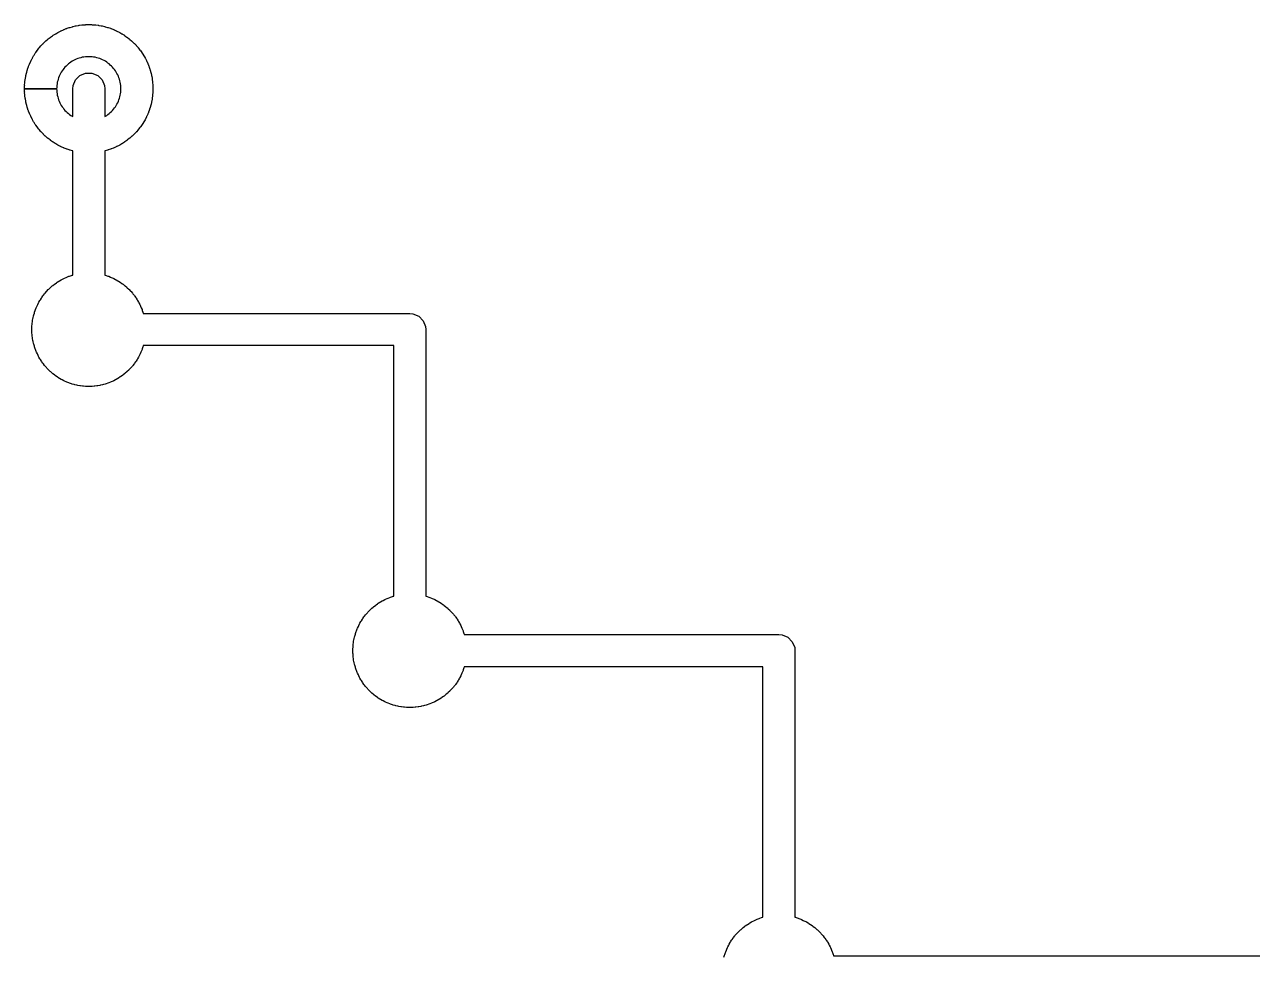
# Model space of a CAD drawing. Header units: millimetres. Extents: x 73.1 to 170.6, y -160.7 to -95.4.
# Drawn here: x 147.38 to 156.35, y -140.84 to -134.03 of the extents above; entities that cross this region are included whole.
import ezdxf

# ---------------------------------------------------------------- set-up
doc = ezdxf.new("R2010")
doc.units = ezdxf.units.MM
doc.layers.add('B.Silkscreen', color=31, linetype='CONTINUOUS', true_color=0xe8b2a7)

msp = doc.modelspace()

# ---------------------------------------------------------------- linework, layer by layer
at = {"layer": 'B.Silkscreen', "linetype": 'CONTINUOUS'}
for p, q in [((147.590719, -134.112559), (147.604989, -134.103412)), ((147.604989, -134.103412), (147.607523, -134.102118)), ((147.607523, -134.102118), (147.609842, -134.100464)), ((147.609842, -134.100464), (147.624579, -134.091993)), ((147.624579, -134.091993), (147.627153, -134.090832)), ((147.627153, -134.090832), (147.629521, -134.089309)), ((147.629521, -134.089309), (147.644687, -134.081535)), ((147.644687, -134.081535), (147.647358, -134.080481)), ((147.647358, -134.080481), (147.649847, -134.079047)), ((147.649847, -134.079047), (147.665423, -134.072001)), ((147.665423, -134.072001), (147.668179, -134.071067)), ((147.668179, -134.071067), (147.670768, -134.069741)), ((147.670768, -134.069741), (147.686744, -134.063446)), ((147.686744, -134.063446), (147.689519, -134.062656)), ((147.689519, -134.062656), (147.692152, -134.061467)), ((147.692152, -134.061467), (147.708507, -134.055934)), ((147.708507, -134.055934), (147.711337, -134.055277)), ((147.711337, -134.055277), (147.714036, -134.054215)), ((147.714036, -134.054215), (147.730721, -134.049474)), ((147.730721, -134.049474), (147.73364, -134.048946)), ((147.73364, -134.048946), (147.736451, -134.048001)), ((147.736451, -134.048001), (147.753474, -134.04408)), ((147.753474, -134.04408), (147.756344, -134.043709)), ((147.756344, -134.043709), (147.759134, -134.042922)), ((147.759134, -134.042922), (147.776458, -134.039821)), ((147.776458, -134.039821), (147.77943, -134.039585)), ((147.77943, -134.039585), (147.782332, -134.038923)), ((147.782332, -134.038923), (147.79993, -134.036686)), ((147.79993, -134.036686), (147.80289, -134.036602)), ((147.80289, -134.036602), (147.805806, -134.036089)), ((147.805806, -134.036089), (147.823679, -134.034727)), ((147.823679, -134.034727), (147.826667, -134.034793)), ((147.826667, -134.034793), (147.829636, -134.034425)), ((147.829636, -134.034425), (147.847741, -134.033969)), ((147.847741, -134.033969), (147.850693, -134.034184)), ((147.850693, -134.034184), (147.853645, -134.033969)), ((147.853645, -134.033969), (147.871751, -134.034425)), ((147.871751, -134.034425), (147.874719, -134.034793)), ((147.874719, -134.034793), (147.877714, -134.034727)), ((147.877714, -134.034727), (147.895575, -134.03609)), ((147.895575, -134.03609), (147.89848, -134.036601)), ((147.89848, -134.036601), (147.901439, -134.036685)), ((147.901439, -134.036685), (147.919045, -134.038922)), ((147.919045, -134.038922), (147.921955, -134.039586)), ((147.921955, -134.039586), (147.924927, -134.039822)), ((147.924927, -134.039822), (147.942248, -134.042923)), ((147.942248, -134.042923), (147.945034, -134.04371)), ((147.945034, -134.04371), (147.947904, -134.04408)), ((147.947904, -134.04408), (147.964928, -134.048001)), ((147.964928, -134.048001), (147.967732, -134.048944)), ((147.967732, -134.048944), (147.970644, -134.04947)), ((147.970644, -134.04947), (147.987338, -134.054211)), ((147.987338, -134.054211), (147.990055, -134.05528)), ((147.990055, -134.05528), (147.9929, -134.055941)), ((147.9929, -134.055941), (148.009246, -134.061474)), ((148.009246, -134.061474), (148.011867, -134.062658)), ((148.011867, -134.062658), (148.014637, -134.063447)), ((148.014637, -134.063447), (148.030612, -134.069742)), ((148.030612, -134.069742), (148.033189, -134.071062)), ((148.033189, -134.071062), (148.03594, -134.071994)), ((148.03594, -134.071994), (148.051522, -134.07904)), ((148.051522, -134.07904), (148.054019, -134.080479)), ((148.054019, -134.080479), (148.056702, -134.081537)), ((148.056702, -134.081537), (148.071867, -134.089312)), ((148.071867, -134.089312), (148.074248, -134.090844)), ((148.074248, -134.090844), (148.076836, -134.092012)), ((148.076836, -134.092012), (148.091562, -134.100482)), ((148.091562, -134.100482), (148.09385, -134.102116)), ((148.09385, -134.102116), (148.096354, -134.103393)), ((148.096354, -134.103393), (148.110633, -134.112541)), ((147.490568, -134.202481), (147.501624, -134.189706)), ((147.501624, -134.189706), (147.50369, -134.187744)), ((147.50369, -134.187744), (147.505451, -134.185494)), ((147.505451, -134.185494), (147.517101, -134.173285)), ((147.517101, -134.173285), (147.51921, -134.171469)), ((147.51921, -134.171469), (147.52103, -134.169357)), ((147.52103, -134.169357), (147.53325, -134.157708)), ((147.53325, -134.157708), (147.535456, -134.155983)), ((147.535456, -134.155983), (147.537386, -134.153949)), ((147.537386, -134.153949), (147.55015, -134.142893)), ((147.55015, -134.142893), (147.552432, -134.141278)), ((147.552432, -134.141278), (147.55445, -134.139344)), ((147.55445, -134.139344), (147.567738, -134.128897)), ((147.567738, -134.128897), (147.570131, -134.127368)), ((147.570131, -134.127368), (147.572275, -134.125504)), ((147.572275, -134.125504), (147.586068, -134.115701)), ((147.586068, -134.115701), (147.588507, -134.114304)), ((147.588507, -134.114304), (147.590719, -134.112559)), ((148.110633, -134.112541), (148.112853, -134.114292)), ((148.112853, -134.114292), (148.115306, -134.115696)), ((148.115306, -134.115696), (148.129101, -134.1255)), ((148.129101, -134.1255), (148.131239, -134.12736)), ((148.131239, -134.12736), (148.133624, -134.128882)), ((148.133624, -134.128882), (148.146917, -134.139328)), ((148.146917, -134.139328), (148.148933, -134.14126)), ((148.148933, -134.14126), (148.151221, -134.142878)), ((148.151221, -134.142878), (148.16399, -134.153934)), ((148.16399, -134.153934), (148.165939, -134.155988)), ((148.165939, -134.155988), (148.168171, -134.157734)), ((148.168171, -134.157734), (148.180383, -134.169383)), ((148.180383, -134.169383), (148.182191, -134.171483)), ((148.182191, -134.171483), (148.184292, -134.173292)), ((148.184292, -134.173292), (148.195938, -134.185501)), ((148.195938, -134.185501), (148.197687, -134.187738)), ((148.197687, -134.187738), (148.199753, -134.189698)), ((148.199753, -134.189698), (148.21081, -134.202473)), ((147.429233, -134.296997), (147.437004, -134.28183)), ((147.437004, -134.28183), (147.438543, -134.279437)), ((147.438543, -134.279437), (147.439713, -134.276844)), ((147.439713, -134.276844), (147.448182, -134.262118)), ((147.448182, -134.262118), (147.449816, -134.259829)), ((147.449816, -134.259829), (147.4511, -134.257312)), ((147.4511, -134.257312), (147.46025, -134.243033)), ((147.46025, -134.243033), (147.462013, -134.240797)), ((147.462013, -134.240797), (147.46343, -134.238325)), ((147.46343, -134.238325), (147.47324, -134.224534)), ((147.47324, -134.224534), (147.475083, -134.222416)), ((147.475083, -134.222416), (147.476595, -134.220048)), ((147.476595, -134.220048), (147.487037, -134.206761)), ((147.487037, -134.206761), (147.488963, -134.204751)), ((147.488963, -134.204751), (147.490568, -134.202481)), ((147.759443, -134.286873), (147.749127, -134.291539)), ((147.770024, -134.282703), (147.759443, -134.286873)), ((147.780935, -134.279012), (147.770024, -134.282703)), ((147.791967, -134.275878), (147.780935, -134.279012)), ((147.803295, -134.273269), (147.791967, -134.275878)), ((147.814859, -134.271199), (147.803295, -134.273269)), ((147.826573, -134.26971), (147.814859, -134.271199)), ((147.838522, -134.268799), (147.826573, -134.26971)), ((147.850693, -134.268493), (147.838522, -134.268799)), ((147.862853, -134.268799), (147.850693, -134.268493)), ((147.874804, -134.26971), (147.862853, -134.268799)), ((147.886533, -134.271201), (147.874804, -134.26971)), ((147.898085, -134.273269), (147.886533, -134.271201)), ((147.909414, -134.275878), (147.898085, -134.273269)), ((147.920466, -134.279017), (147.909414, -134.275878)), ((147.931329, -134.282694), (147.920466, -134.279017)), ((147.94194, -134.286875), (147.931329, -134.282694)), ((147.952269, -134.291546), (147.94194, -134.286875)), ((148.21081, -134.202473), (148.212418, -134.204748)), ((148.212418, -134.204748), (148.214355, -134.206769)), ((148.214355, -134.206769), (148.224795, -134.220056)), ((148.224795, -134.220056), (148.226301, -134.222418)), ((148.226301, -134.222418), (148.22814, -134.224529)), ((148.22814, -134.224529), (148.237951, -134.23832)), ((148.237951, -134.23832), (148.239371, -134.240799)), ((148.239371, -134.240799), (148.241141, -134.243043)), ((148.241141, -134.243043), (148.250288, -134.257322)), ((148.250288, -134.257322), (148.251563, -134.259822)), ((148.251563, -134.259822), (148.253191, -134.262102)), ((148.253191, -134.262102), (148.261663, -134.276829)), ((148.261663, -134.276829), (148.262843, -134.279444)), ((148.262843, -134.279444), (148.264395, -134.281858)), ((148.264395, -134.281858), (148.272161, -134.297025)), ((147.397177, -134.383027), (147.401919, -134.366333)), ((147.401919, -134.366333), (147.402984, -134.363625)), ((147.402984, -134.363625), (147.403642, -134.360793)), ((147.403642, -134.360793), (147.409173, -134.344446)), ((147.409173, -134.344446), (147.410369, -134.341798)), ((147.410369, -134.341798), (147.411165, -134.339005)), ((147.411165, -134.339005), (147.417466, -134.323028)), ((147.417466, -134.323028), (147.418775, -134.320474)), ((147.418775, -134.320474), (147.419698, -134.317749)), ((147.419698, -134.317749), (147.426741, -134.302168)), ((147.426741, -134.302168), (147.428178, -134.299672)), ((147.428178, -134.299672), (147.429233, -134.296997)), ((147.656187, -134.371943), (147.650079, -134.381476)), ((147.662718, -134.362762), (147.656187, -134.371943)), ((147.669728, -134.353842), (147.662718, -134.362762)), ((147.677095, -134.345331), (147.669728, -134.353842)), ((147.684863, -134.337189), (147.677095, -134.345331)), ((147.693045, -134.329389), (147.684863, -134.337189)), ((147.701582, -134.321994), (147.693045, -134.329389)), ((147.710451, -134.315022), (147.701582, -134.321994)), ((147.719653, -134.30848), (147.710451, -134.315022)), ((147.72918, -134.302373), (147.719653, -134.30848)), ((147.738998, -134.29673), (147.72918, -134.302373)), ((147.749127, -134.291539), (147.738998, -134.29673)), ((147.962354, -134.296716), (147.952269, -134.291546)), ((147.972203, -134.302381), (147.962354, -134.296716)), ((147.981749, -134.308496), (147.972203, -134.302381)), ((147.990938, -134.315026), (147.981749, -134.308496)), ((147.999814, -134.322002), (147.990938, -134.315026)), ((148.008328, -134.329373), (147.999814, -134.322002)), ((148.016507, -134.337176), (148.008328, -134.329373)), ((148.02429, -134.345333), (148.016507, -134.337176)), ((148.031664, -134.353853), (148.02429, -134.345333)), ((148.038655, -134.362749), (148.031664, -134.353853)), ((148.045198, -134.371947), (148.038655, -134.362749)), ((148.051305, -134.38148), (148.045198, -134.371947)), ((148.272161, -134.297025), (148.273205, -134.299677)), ((148.273205, -134.299677), (148.274631, -134.302151)), ((148.274631, -134.302151), (148.281677, -134.317732)), ((148.281677, -134.317732), (148.282598, -134.320453)), ((148.282598, -134.320453), (148.283913, -134.323016)), ((148.283913, -134.323016), (148.290215, -134.338993)), ((148.290215, -134.338993), (148.291014, -134.341797)), ((148.291014, -134.341797), (148.292216, -134.344458)), ((148.292216, -134.344458), (148.297745, -134.360806)), ((148.297745, -134.360806), (148.298402, -134.363638)), ((148.298402, -134.363638), (148.299467, -134.366345)), ((148.299467, -134.366345), (148.304207, -134.383039)), ((147.382441, -134.476031), (147.383794, -134.45816)), ((147.383794, -134.45816), (147.384311, -134.455213)), ((147.384311, -134.455213), (147.384396, -134.452216)), ((147.384396, -134.452216), (147.386635, -134.434613)), ((147.386635, -134.434613), (147.387292, -134.431738)), ((147.387292, -134.431738), (147.387523, -134.428801)), ((147.387523, -134.428801), (147.390615, -134.411481)), ((147.390615, -134.411481), (147.391412, -134.408651)), ((147.391412, -134.408651), (147.391789, -134.40574)), ((147.391789, -134.40574), (147.395714, -134.388719)), ((147.395714, -134.388719), (147.396652, -134.38593)), ((147.396652, -134.38593), (147.397177, -134.383027)), ((147.618914, -134.467119), (147.617421, -134.478854)), ((147.620975, -134.455574), (147.618914, -134.467119)), ((147.623576, -134.444292), (147.620975, -134.455574)), ((147.626723, -134.433214), (147.623576, -134.444292)), ((147.6304, -134.422344), (147.626723, -134.433214)), ((147.63458, -134.411745), (147.6304, -134.422344)), ((147.639267, -134.401377), (147.63458, -134.411745)), ((147.644432, -134.391296), (147.639267, -134.401377)), ((147.650079, -134.381476), (147.644432, -134.391296)), ((147.735684, -134.480102), (147.753193, -134.437832)), ((147.753193, -134.437832), (147.785546, -134.405479)), ((147.785546, -134.405479), (147.827816, -134.38797)), ((147.827816, -134.38797), (147.87357, -134.38797)), ((147.87357, -134.38797), (147.91584, -134.405479)), ((147.91584, -134.405479), (147.948193, -134.437832)), ((147.948193, -134.437832), (147.965702, -134.480102)), ((148.056948, -134.391289), (148.051305, -134.38148)), ((148.062113, -134.401378), (148.056948, -134.391289)), ((148.0668, -134.411743), (148.062113, -134.401378)), ((148.070988, -134.422357), (148.0668, -134.411743)), ((148.074654, -134.433196), (148.070988, -134.422357)), ((148.077803, -134.444287), (148.074654, -134.433196)), ((148.080408, -134.455577), (148.077803, -134.444287)), ((148.082467, -134.467113), (148.080408, -134.455577)), ((148.083962, -134.47887), (148.082467, -134.467113)), ((148.304207, -134.383039), (148.304728, -134.385927)), ((148.304728, -134.385927), (148.305664, -134.388706)), ((148.305664, -134.388706), (148.309591, -134.405727)), ((148.309591, -134.405727), (148.309968, -134.408644)), ((148.309968, -134.408644), (148.310768, -134.411481)), ((148.310768, -134.411481), (148.31386, -134.428801)), ((148.31386, -134.428801), (148.314091, -134.431742)), ((148.314091, -134.431742), (148.314749, -134.43462)), ((148.314749, -134.43462), (148.316987, -134.452223)), ((148.316987, -134.452223), (148.31707, -134.455192)), ((148.31707, -134.455192), (148.317585, -134.458114)), ((148.317585, -134.458114), (148.318945, -134.475985)), ((147.381679, -134.49996), (147.382145, -134.481864)), ((147.381897, -134.502977), (147.381679, -134.49996)), ((147.381679, -134.505994), (147.381897, -134.502979)), ((147.382145, -134.524111), (147.381679, -134.505994)), ((147.381897, -134.502979), (147.381897, -134.502977)), ((147.381897, -134.502979), (147.616203, -134.502979)), ((147.616203, -134.502979), (147.381897, -134.502979)), ((147.382145, -134.481864), (147.382507, -134.478956)), ((147.382507, -134.527019), (147.382145, -134.524111)), ((147.382507, -134.478956), (147.382441, -134.476031)), ((147.382441, -134.529954), (147.382507, -134.527019)), ((147.383794, -134.547814), (147.382441, -134.529954)), ((147.384311, -134.550759), (147.383794, -134.547814)), ((147.384396, -134.553753), (147.384311, -134.550759)), ((147.386635, -134.571355), (147.384396, -134.553753)), ((147.616515, -134.490816), (147.616203, -134.502979)), ((147.616203, -134.502979), (147.616515, -134.51515)), ((147.617421, -134.478854), (147.616515, -134.490816)), ((147.616515, -134.51515), (147.617422, -134.527114)), ((147.617422, -134.527114), (147.618916, -134.538861)), ((147.618916, -134.538861), (147.620972, -134.550383)), ((147.620972, -134.550383), (147.623578, -134.561682)), ((147.733431, -134.502979), (147.735684, -134.480102)), ((147.733431, -134.706042), (147.733431, -134.502979)), ((147.965702, -134.480102), (147.967955, -134.502979)), ((147.967955, -134.502979), (147.967955, -134.706036)), ((148.077805, -134.561671), (148.08041, -134.550381)), ((148.08041, -134.550381), (148.082468, -134.538849)), ((148.082468, -134.538849), (148.08396, -134.527115)), ((148.08396, -134.527115), (148.08487, -134.515173)), ((148.084872, -134.490829), (148.083962, -134.47887)), ((148.08487, -134.515173), (148.085179, -134.502962)), ((148.085179, -134.502962), (148.084872, -134.490829)), ((148.316986, -134.553747), (148.314748, -134.571348)), ((148.317069, -134.550786), (148.316986, -134.553747)), ((148.317585, -134.547859), (148.317069, -134.550786)), ((148.318945, -134.529999), (148.317585, -134.547859)), ((148.318945, -134.475985), (148.318878, -134.478964)), ((148.318878, -134.478964), (148.319245, -134.481916)), ((148.319246, -134.524059), (148.318878, -134.527017)), ((148.318878, -134.527017), (148.318945, -134.529999)), ((148.319245, -134.481916), (148.319703, -134.500012)), ((148.319704, -134.505942), (148.319246, -134.524059)), ((148.319703, -134.500012), (148.319487, -134.502971)), ((148.319487, -134.502971), (148.319704, -134.505942)), ((147.387291, -134.574228), (147.386635, -134.571355)), ((147.387522, -134.577157), (147.387291, -134.574228)), ((147.390614, -134.594484), (147.387522, -134.577157)), ((147.391412, -134.597315), (147.390614, -134.594484)), ((147.39179, -134.600239), (147.391412, -134.597315)), ((147.395715, -134.617256), (147.39179, -134.600239)), ((147.396656, -134.62005), (147.395715, -134.617256)), ((147.39718, -134.622951), (147.396656, -134.62005)), ((147.401922, -134.63964), (147.39718, -134.622951)), ((147.402986, -134.642343), (147.401922, -134.63964)), ((147.403643, -134.645173), (147.402986, -134.642343)), ((147.409174, -134.661519), (147.403643, -134.645173)), ((147.623578, -134.561682), (147.626724, -134.572752)), ((147.626724, -134.572752), (147.630397, -134.583611)), ((147.630397, -134.583611), (147.634584, -134.594227)), ((147.634584, -134.594227), (147.639262, -134.604578)), ((147.639262, -134.604578), (147.644441, -134.614685)), ((147.644441, -134.614685), (147.650088, -134.624509)), ((147.650088, -134.624509), (147.65617, -134.634)), ((147.65617, -134.634), (147.662724, -134.643215)), ((147.662724, -134.643215), (147.669691, -134.652077)), ((148.031697, -134.652071), (148.038666, -134.643204)), ((148.038666, -134.643204), (148.045203, -134.634014)), ((148.045203, -134.634014), (148.051296, -134.624506)), ((148.051296, -134.624506), (148.056943, -134.614684)), ((148.056943, -134.614684), (148.062118, -134.604577)), ((148.062118, -134.604577), (148.066804, -134.594214)), ((148.066804, -134.594214), (148.070987, -134.583609)), ((148.070987, -134.583609), (148.074651, -134.572777)), ((148.074651, -134.572777), (148.077805, -134.561671)), ((148.297744, -134.64516), (148.292215, -134.661507)), ((148.298399, -134.642336), (148.297744, -134.64516)), ((148.299465, -134.639628), (148.298399, -134.642336)), ((148.304205, -134.622939), (148.299465, -134.639628)), ((148.304727, -134.620046), (148.304205, -134.622939)), ((148.305663, -134.617268), (148.304727, -134.620046)), ((148.30959, -134.600252), (148.305663, -134.617268)), ((148.309968, -134.597322), (148.30959, -134.600252)), ((148.310769, -134.594484), (148.309968, -134.597322)), ((148.313861, -134.577157), (148.310769, -134.594484)), ((148.314091, -134.57422), (148.313861, -134.577157)), ((148.314748, -134.571348), (148.314091, -134.57422)), ((147.410366, -134.664158), (147.409174, -134.661519)), ((147.411162, -134.666951), (147.410366, -134.664158)), ((147.417463, -134.682931), (147.411162, -134.666951)), ((147.418774, -134.685489), (147.417463, -134.682931)), ((147.419698, -134.688217), (147.418774, -134.685489)), ((147.426741, -134.703798), (147.419698, -134.688217)), ((147.428178, -134.706292), (147.426741, -134.703798)), ((147.429234, -134.708972), (147.428178, -134.706292)), ((147.437005, -134.724138), (147.429234, -134.708972)), ((147.438537, -134.726519), (147.437005, -134.724138)), ((147.439699, -134.729097), (147.438537, -134.726519)), ((147.448168, -134.743832), (147.439699, -134.729097)), ((147.669691, -134.652077), (147.677098, -134.660625)), ((147.677098, -134.660625), (147.68488, -134.668789)), ((147.68488, -134.668789), (147.693065, -134.676594)), ((147.693065, -134.676594), (147.701602, -134.683989)), ((147.701602, -134.683989), (147.710448, -134.690945)), ((147.710448, -134.690945), (147.719667, -134.697494)), ((147.719667, -134.697494), (147.729199, -134.70361)), ((147.729199, -134.70361), (147.733431, -134.706042)), ((147.967955, -134.706036), (147.972174, -134.703609)), ((147.972174, -134.703609), (147.981731, -134.69748)), ((147.981731, -134.69748), (147.990953, -134.69093)), ((147.990953, -134.69093), (147.999814, -134.683965)), ((147.999814, -134.683965), (148.008325, -134.676595)), ((148.008325, -134.676595), (148.016482, -134.668812)), ((148.016482, -134.668812), (148.024287, -134.660623)), ((148.024287, -134.660623), (148.031697, -134.652071)), ((148.261677, -134.729112), (148.253205, -134.743847)), ((148.262849, -134.726512), (148.261677, -134.729112)), ((148.264394, -134.72411), (148.262849, -134.726512)), ((148.27216, -134.708944), (148.264394, -134.72411)), ((148.273205, -134.706287), (148.27216, -134.708944)), ((148.274631, -134.703815), (148.273205, -134.706287)), ((148.281677, -134.688234), (148.274631, -134.703815)), ((148.282601, -134.685504), (148.281677, -134.688234)), ((148.283915, -134.682943), (148.282601, -134.685504)), ((148.290218, -134.666963), (148.283915, -134.682943)), ((148.291016, -134.66416), (148.290218, -134.666963)), ((148.292215, -134.661507), (148.291016, -134.66416)), ((147.449817, -134.746142), (147.448168, -134.743832)), ((147.451108, -134.748673), (147.449817, -134.746142)), ((147.460257, -134.762948), (147.451108, -134.748673)), ((147.462014, -134.765175), (147.460257, -134.762948)), ((147.463427, -134.767641), (147.462014, -134.765175)), ((147.473237, -134.781433), (147.463427, -134.767641)), ((147.47509, -134.783561), (147.473237, -134.781433)), ((147.476606, -134.785936), (147.47509, -134.783561)), ((147.487048, -134.799219), (147.476606, -134.785936)), ((147.488989, -134.801243), (147.487048, -134.799219)), ((147.490609, -134.803533), (147.488989, -134.801243)), ((147.501665, -134.816294), (147.490609, -134.803533)), ((147.503693, -134.818216), (147.501665, -134.816294)), ((147.505415, -134.82042), (147.503693, -134.818216)), ((147.517064, -134.83264), (147.505415, -134.82042)), ((148.195975, -134.820413), (148.184328, -134.832633)), ((148.19769, -134.818216), (148.195975, -134.820413)), ((148.199711, -134.816302), (148.19769, -134.818216)), ((148.210769, -134.803541), (148.199711, -134.816302)), ((148.212395, -134.801242), (148.210769, -134.803541)), ((148.214344, -134.79921), (148.212395, -134.801242)), ((148.224784, -134.785927), (148.214344, -134.79921)), ((148.226298, -134.783555), (148.224784, -134.785927)), ((148.228142, -134.781438), (148.226298, -134.783555)), ((148.237954, -134.767645), (148.228142, -134.781438)), ((148.23937, -134.765171), (148.237954, -134.767645)), ((148.241133, -134.762938), (148.23937, -134.765171)), ((148.25028, -134.748664), (148.241133, -134.762938)), ((148.251565, -134.746143), (148.25028, -134.748664)), ((148.253205, -134.743847), (148.251565, -134.746143)), ((147.519187, -134.834469), (147.517064, -134.83264)), ((147.521019, -134.836596), (147.519187, -134.834469)), ((147.533239, -134.848248), (147.521019, -134.836596)), ((147.535448, -134.849975), (147.533239, -134.848248)), ((147.537374, -134.852006), (147.535448, -134.849975)), ((147.550138, -134.863065), (147.537374, -134.852006)), ((147.552422, -134.864681), (147.550138, -134.863065)), ((147.554446, -134.866622), (147.552422, -134.864681)), ((147.567733, -134.877069), (147.554446, -134.866622)), ((147.570142, -134.878606), (147.567733, -134.877069)), ((147.572298, -134.880482), (147.570142, -134.878606)), ((147.586091, -134.890281), (147.572298, -134.880482)), ((147.5885, -134.891659), (147.586091, -134.890281)), ((147.590675, -134.893377), (147.5885, -134.891659)), ((147.604945, -134.902534), (147.590675, -134.893377)), ((147.607505, -134.903842), (147.604945, -134.902534)), ((147.609847, -134.905513), (147.607505, -134.903842)), ((147.624584, -134.913982), (147.609847, -134.905513)), ((147.627168, -134.915146), (147.624584, -134.913982)), ((147.629554, -134.916681), (147.627168, -134.915146)), ((147.64472, -134.924449), (147.629554, -134.916681)), ((148.071834, -134.916678), (148.05667, -134.924446)), ((148.074228, -134.915137), (148.071834, -134.916678)), ((148.076831, -134.913964), (148.074228, -134.915137)), ((148.091557, -134.905494), (148.076831, -134.913964)), ((148.093864, -134.903846), (148.091557, -134.905494)), ((148.096398, -134.902553), (148.093864, -134.903846)), ((148.110677, -134.893395), (148.096398, -134.902553)), ((148.112858, -134.891672), (148.110677, -134.893395)), ((148.115283, -134.890286), (148.112858, -134.891672)), ((148.129077, -134.880487), (148.115283, -134.890286)), ((148.131225, -134.878618), (148.129077, -134.880487)), ((148.133629, -134.877085), (148.131225, -134.878618)), ((148.146922, -134.866638), (148.133629, -134.877085)), ((148.148947, -134.864696), (148.146922, -134.866638)), ((148.151233, -134.86308), (148.148947, -134.864696)), ((148.164002, -134.852021), (148.151233, -134.86308)), ((148.16595, -134.849966), (148.164002, -134.852021)), ((148.168182, -134.848221), (148.16595, -134.849966)), ((148.180394, -134.836569), (148.168182, -134.848221)), ((148.182214, -134.834454), (148.180394, -134.836569)), ((148.184328, -134.832633), (148.182214, -134.834454)), ((147.647366, -134.925491), (147.64472, -134.924449)), ((147.64983, -134.926912), (147.647366, -134.925491)), ((147.665406, -134.933961), (147.64983, -134.926912)), ((147.668172, -134.934898), (147.665406, -134.933961)), ((147.670779, -134.936234), (147.668172, -134.934898)), ((147.686757, -134.942527), (147.670779, -134.936234)), ((147.689529, -134.943315), (147.686757, -134.942527)), ((147.692158, -134.944503), (147.689529, -134.943315)), ((147.708513, -134.950035), (147.692158, -134.944503)), ((147.711347, -134.950692), (147.708513, -134.950035)), ((147.714055, -134.951758), (147.711347, -134.950692)), ((147.730741, -134.956496), (147.714055, -134.951758)), ((147.733431, -134.956981), (147.730741, -134.956496)), ((147.733431, -135.863396), (147.733431, -134.956981)), ((147.970625, -134.9565), (147.967955, -134.956981)), ((147.967955, -134.956981), (147.967955, -135.863396)), ((147.987319, -134.951762), (147.970625, -134.9565)), ((147.990046, -134.950689), (147.987319, -134.951762)), ((147.992894, -134.950028), (147.990046, -134.950689)), ((148.00924, -134.944496), (147.992894, -134.950028)), ((148.011857, -134.943313), (148.00924, -134.944496)), ((148.014625, -134.942526), (148.011857, -134.943313)), ((148.030601, -134.936233), (148.014625, -134.942526)), ((148.033196, -134.934903), (148.030601, -134.936233)), ((148.035957, -134.933968), (148.033196, -134.934903)), ((148.051538, -134.926919), (148.035957, -134.933968)), ((148.05401, -134.925493), (148.051538, -134.926919)), ((148.05667, -134.924446), (148.05401, -134.925493)), ((147.637781, -135.905186), (147.650054, -135.898136)), ((147.650054, -135.898136), (147.655197, -135.895343)), ((147.655197, -135.895343), (147.667837, -135.888866)), ((147.667837, -135.888866), (147.673243, -135.886262)), ((147.673243, -135.886262), (147.686232, -135.880392)), ((147.686232, -135.880392), (147.691695, -135.878081)), ((147.691695, -135.878081), (147.705009, -135.872826)), ((147.705009, -135.872826), (147.710767, -135.870719)), ((147.710767, -135.870719), (147.72439, -135.866117)), ((147.72439, -135.866117), (147.730115, -135.864338)), ((147.730115, -135.864338), (147.733431, -135.863396)), ((147.967955, -135.863396), (147.971265, -135.864336)), ((147.971265, -135.864336), (147.977, -135.866117)), ((147.977, -135.866117), (147.990622, -135.870719)), ((147.990622, -135.870719), (147.996394, -135.872833)), ((147.996394, -135.872833), (148.009702, -135.878088)), ((148.009702, -135.878088), (148.015138, -135.880388)), ((148.015138, -135.880388), (148.02813, -135.886258)), ((148.02813, -135.886258), (148.033567, -135.888877)), ((148.033567, -135.888877), (148.046201, -135.895354)), ((148.046201, -135.895354), (148.051304, -135.898126)), ((148.051304, -135.898126), (148.063582, -135.905176)), ((147.532068, -135.995388), (147.541287, -135.984747)), ((147.541287, -135.984747), (147.545234, -135.980406)), ((147.545234, -135.980406), (147.554938, -135.970235)), ((147.554938, -135.970235), (147.558984, -135.966188)), ((147.558984, -135.966188), (147.569163, -135.956473)), ((147.569163, -135.956473), (147.573546, -135.952489)), ((147.573546, -135.952489), (147.584184, -135.943278)), ((147.584184, -135.943278), (147.588709, -135.939546)), ((147.588709, -135.939546), (147.599789, -135.930846)), ((147.599789, -135.930846), (147.604411, -135.92739)), ((147.604411, -135.92739), (147.6159, -135.919215)), ((147.6159, -135.919215), (147.62078, -135.915917)), ((147.62078, -135.915917), (147.632677, -135.908287)), ((147.632677, -135.908287), (147.637781, -135.905186)), ((148.063582, -135.905176), (148.068702, -135.908284)), ((148.068702, -135.908284), (148.0806, -135.915914)), ((148.0806, -135.915914), (148.085475, -135.919209)), ((148.085475, -135.919209), (148.096966, -135.927384)), ((148.096966, -135.927384), (148.101609, -135.930856)), ((148.101609, -135.930856), (148.112686, -135.939556)), ((148.112686, -135.939556), (148.117216, -135.943293)), ((148.117216, -135.943293), (148.12785, -135.952504)), ((148.12785, -135.952504), (148.132193, -135.956453)), ((148.132193, -135.956453), (148.142377, -135.966168)), ((148.142377, -135.966168), (148.146437, -135.970226)), ((148.146437, -135.970226), (148.156143, -135.980397)), ((148.156143, -135.980397), (148.160128, -135.984781)), ((148.160128, -135.984781), (148.16934, -135.995422)), ((147.475075, -136.084392), (147.477592, -136.079166)), ((147.477592, -136.079166), (147.484057, -136.066522)), ((147.484057, -136.066522), (147.486928, -136.061233)), ((147.486928, -136.061233), (147.493988, -136.048956)), ((147.493988, -136.048956), (147.497036, -136.043939)), ((147.497036, -136.043939), (147.504658, -136.032045)), ((147.504658, -136.032045), (147.507996, -136.027105)), ((147.507996, -136.027105), (147.51618, -136.015609)), ((147.51618, -136.015609), (147.519624, -136.011005)), ((147.519624, -136.011005), (147.528317, -135.999935)), ((147.528317, -135.999935), (147.532068, -135.995388)), ((148.16934, -135.995422), (148.173011, -135.999871)), ((148.173011, -135.999871), (148.181716, -136.010941)), ((148.181716, -136.010941), (148.185243, -136.015655)), ((148.185243, -136.015655), (148.193419, -136.027151)), ((148.193419, -136.027151), (148.196724, -136.032045)), ((148.196724, -136.032045), (148.204346, -136.043939)), ((148.204346, -136.043939), (148.207413, -136.048989)), ((148.207413, -136.048989), (148.214468, -136.061266)), ((148.214468, -136.061266), (148.217285, -136.066454)), ((148.217285, -136.066454), (148.22376, -136.079098)), ((148.22376, -136.079098), (148.226335, -136.084442)), ((147.444354, -136.175349), (147.447624, -136.161175)), ((147.447624, -136.161175), (147.449149, -136.155249)), ((147.449149, -136.155249), (147.453102, -136.141334)), ((147.453102, -136.141334), (147.454917, -136.1355)), ((147.454917, -136.1355), (147.459532, -136.121883)), ((147.459532, -136.121883), (147.461569, -136.11632)), ((147.461569, -136.11632), (147.466814, -136.103004)), ((147.466814, -136.103004), (147.469195, -136.097377)), ((147.469195, -136.097377), (147.475075, -136.084392)), ((148.226335, -136.084442), (148.232208, -136.097427)), ((148.232208, -136.097427), (148.23456, -136.102989)), ((148.23456, -136.102989), (148.239807, -136.116305)), ((148.239807, -136.116305), (148.241855, -136.121898)), ((148.241855, -136.121898), (148.246468, -136.135515)), ((148.246468, -136.135515), (148.248287, -136.141365)), ((148.248287, -136.141365), (148.249222, -136.144658)), ((148.249222, -136.144658), (150.195943, -136.144658)), ((150.195943, -136.144658), (150.21882, -136.146911)), ((150.21882, -136.146911), (150.26109, -136.16442)), ((150.26109, -136.16442), (150.293443, -136.196773)), ((147.435311, -136.258825), (147.435693, -136.243738)), ((147.435311, -136.265016), (147.435311, -136.258825)), ((147.435693, -136.243738), (147.436002, -136.237612)), ((147.436002, -136.237612), (147.437128, -136.222724)), ((147.437128, -136.222724), (147.437763, -136.216471)), ((147.437763, -136.216471), (147.439635, -136.201799)), ((147.439635, -136.201799), (147.440548, -136.195825)), ((147.440548, -136.195825), (147.443121, -136.181385)), ((147.443121, -136.181385), (147.444354, -136.175349)), ((150.293443, -136.196773), (150.310952, -136.239043)), ((150.310952, -136.239043), (150.313205, -136.26192)), ((150.313205, -136.26192), (150.313205, -138.208635)), ((147.435693, -136.280096), (147.435311, -136.265016)), ((147.436002, -136.286217), (147.435693, -136.280096)), ((147.437128, -136.301111), (147.436002, -136.286217)), ((147.437763, -136.307368), (147.437128, -136.301111)), ((147.439635, -136.32204), (147.437763, -136.307368)), ((147.44055, -136.328024), (147.439635, -136.32204)), ((147.443123, -136.342457), (147.44055, -136.328024)), ((147.444349, -136.348461), (147.443123, -136.342457)), ((147.447619, -136.362647), (147.444349, -136.348461)), ((147.449149, -136.368595), (147.447619, -136.362647)), ((147.453102, -136.38251), (147.449149, -136.368595)), ((147.454919, -136.388349), (147.453102, -136.38251)), ((147.459534, -136.401964), (147.454919, -136.388349)), ((147.461565, -136.40751), (147.459534, -136.401964)), ((147.46681, -136.42083), (147.461565, -136.40751)), ((147.469208, -136.426498), (147.46681, -136.42083)), ((147.475088, -136.439474), (147.469208, -136.426498)), ((147.477591, -136.444667), (147.475088, -136.439474)), ((148.226322, -136.439424), (148.223761, -136.444736)), ((148.232195, -136.426448), (148.226322, -136.439424)), ((148.234564, -136.420845), (148.232195, -136.426448)), ((148.239811, -136.407525), (148.234564, -136.420845)), ((148.241853, -136.401949), (148.239811, -136.407525)), ((148.246466, -136.388334), (148.241853, -136.401949)), ((148.248287, -136.382479), (148.246466, -136.388334)), ((148.249223, -136.379182), (148.248287, -136.382479)), ((150.078681, -136.379182), (148.249223, -136.379182)), ((150.078681, -138.208632), (150.078681, -136.379182)), ((147.484056, -136.457312), (147.477591, -136.444667)), ((147.486932, -136.462612), (147.484056, -136.457312)), ((147.493992, -136.474887), (147.486932, -136.462612)), ((147.497026, -136.479881), (147.493992, -136.474887)), ((147.504648, -136.491779), (147.497026, -136.479881)), ((147.508022, -136.496772), (147.504648, -136.491779)), ((147.516206, -136.508259), (147.508022, -136.496772)), ((147.51961, -136.512809), (147.516206, -136.508259)), ((147.528303, -136.523883), (147.51961, -136.512809)), ((147.532057, -136.528434), (147.528303, -136.523883)), ((147.541276, -136.539078), (147.532057, -136.528434)), ((148.169351, -136.5284), (148.160139, -136.539044)), ((148.173024, -136.523948), (148.169351, -136.5284)), ((148.181729, -136.512874), (148.173024, -136.523948)), ((148.185216, -136.508213), (148.181729, -136.512874)), ((148.193392, -136.496726), (148.185216, -136.508213)), ((148.196734, -136.491779), (148.193392, -136.496726)), ((148.204356, -136.479881), (148.196734, -136.491779)), ((148.207408, -136.474855), (148.204356, -136.479881)), ((148.214463, -136.46258), (148.207408, -136.474855)), ((148.217286, -136.457381), (148.214463, -136.46258)), ((148.223761, -136.444736), (148.217286, -136.457381)), ((147.545209, -136.543406), (147.541276, -136.539078)), ((147.554913, -136.553583), (147.545209, -136.543406)), ((147.559016, -136.557686), (147.554913, -136.553583)), ((147.569195, -136.567394), (147.559016, -136.557686)), ((147.573536, -136.571339), (147.569195, -136.567394)), ((147.584174, -136.580552), (147.573536, -136.571339)), ((147.588725, -136.584306), (147.584174, -136.580552)), ((147.599805, -136.593003), (147.588725, -136.584306)), ((147.604382, -136.596426), (147.599805, -136.593003)), ((147.615871, -136.604606), (147.604382, -136.596426)), ((147.620816, -136.607948), (147.615871, -136.604606)), ((147.632713, -136.615572), (147.620816, -136.607948)), ((147.637697, -136.6186), (147.632713, -136.615572)), ((147.64997, -136.625663), (147.637697, -136.6186)), ((148.063667, -136.618611), (148.051389, -136.625674)), ((148.068665, -136.615574), (148.063667, -136.618611)), ((148.080563, -136.60795), (148.068665, -136.615574)), ((148.085503, -136.604612), (148.080563, -136.60795)), ((148.096994, -136.596432), (148.085503, -136.604612)), ((148.101593, -136.592993), (148.096994, -136.596432)), ((148.11267, -136.584296), (148.101593, -136.592993)), ((148.117226, -136.580538), (148.11267, -136.584296)), ((148.12786, -136.571325), (148.117226, -136.580538)), ((148.132161, -136.567415), (148.12786, -136.571325)), ((148.142345, -136.557707), (148.132161, -136.567415)), ((148.146461, -136.553592), (148.142345, -136.557707)), ((148.156167, -136.543415), (148.146461, -136.553592)), ((148.160139, -136.539044), (148.156167, -136.543415)), ((147.655265, -136.628539), (147.64997, -136.625663)), ((147.667905, -136.635006), (147.655265, -136.628539)), ((147.673236, -136.637573), (147.667905, -136.635006)), ((147.686225, -136.643444), (147.673236, -136.637573)), ((147.691666, -136.645747), (147.686225, -136.643444)), ((147.70498, -136.651006), (147.691666, -136.645747)), ((147.710713, -136.653106), (147.70498, -136.651006)), ((147.724336, -136.657715), (147.710713, -136.653106)), ((147.730131, -136.659517), (147.724336, -136.657715)), ((147.744042, -136.663466), (147.730131, -136.659517)), ((147.749968, -136.664989), (147.744042, -136.663466)), ((147.76415, -136.668258), (147.749968, -136.664989)), ((147.77013, -136.66948), (147.76415, -136.668258)), ((147.784563, -136.672056), (147.77013, -136.66948)), ((147.790609, -136.67298), (147.784563, -136.672056)), ((147.805278, -136.674847), (147.790609, -136.67298)), ((147.811456, -136.675474), (147.805278, -136.674847)), ((147.82635, -136.676605), (147.811456, -136.675474)), ((147.832529, -136.676917), (147.82635, -136.676605)), ((147.847614, -136.677297), (147.832529, -136.676917)), ((147.853771, -136.677297), (147.847614, -136.677297)), ((147.86886, -136.676917), (147.853771, -136.677297)), ((147.875044, -136.676605), (147.86886, -136.676917)), ((147.889931, -136.675474), (147.875044, -136.676605)), ((147.89611, -136.674846), (147.889931, -136.675474)), ((147.910775, -136.672979), (147.89611, -136.674846)), ((147.916799, -136.672059), (147.910775, -136.672979)), ((147.931244, -136.669483), (147.916799, -136.672059)), ((147.937254, -136.668255), (147.931244, -136.669483)), ((147.951429, -136.664986), (147.937254, -136.668255)), ((147.957335, -136.663468), (147.951429, -136.664986)), ((147.971249, -136.659519), (147.957335, -136.663468)), ((147.977053, -136.657714), (147.971249, -136.659519)), ((147.990675, -136.653105), (147.977053, -136.657714)), ((147.996424, -136.650999), (147.990675, -136.653105)), ((148.009732, -136.64574), (147.996424, -136.650999)), ((148.015145, -136.643448), (148.009732, -136.64574)), ((148.028137, -136.637577), (148.015145, -136.643448)), ((148.033498, -136.634996), (148.028137, -136.637577)), ((148.046132, -136.628529), (148.033498, -136.634996)), ((148.051389, -136.625674), (148.046132, -136.628529)), ((150.000519, -138.240548), (150.013161, -138.23408)), ((150.013161, -138.23408), (150.018447, -138.231534)), ((150.018447, -138.231534), (150.031429, -138.22566)), ((150.031429, -138.22566), (150.03698, -138.223311)), ((150.03698, -138.223311), (150.050294, -138.218061)), ((150.050294, -138.218061), (150.055926, -138.215999)), ((150.055926, -138.215999), (150.06955, -138.211385)), ((150.06955, -138.211385), (150.075351, -138.209579)), ((150.075351, -138.209579), (150.078681, -138.208632)), ((150.313205, -138.208635), (150.316511, -138.209574)), ((150.316511, -138.209574), (150.322343, -138.211389)), ((150.322343, -138.211389), (150.335962, -138.216003)), ((150.335962, -138.216003), (150.341572, -138.218058)), ((150.341572, -138.218058), (150.354889, -138.223308)), ((150.354889, -138.223308), (150.36042, -138.225647)), ((150.36042, -138.225647), (150.373411, -138.231521)), ((150.373411, -138.231521), (150.378768, -138.234102)), ((150.378768, -138.234102), (150.391398, -138.24057)), ((149.886546, -138.329989), (149.890456, -138.325688)), ((149.890456, -138.325688), (149.90016, -138.31551)), ((149.90016, -138.31551), (149.904271, -138.311398)), ((149.904271, -138.311398), (149.914451, -138.30169)), ((149.914451, -138.30169), (149.918768, -138.297766)), ((149.918768, -138.297766), (149.929406, -138.288549)), ((149.929406, -138.288549), (149.933973, -138.284781)), ((149.933973, -138.284781), (149.945047, -138.276088)), ((149.945047, -138.276088), (149.949626, -138.272664)), ((149.949626, -138.272664), (149.96112, -138.26448)), ((149.96112, -138.26448), (149.966058, -138.261142)), ((149.966058, -138.261142), (149.977951, -138.253519)), ((149.977951, -138.253519), (149.982986, -138.250461)), ((149.982986, -138.250461), (149.995265, -138.243401)), ((149.995265, -138.243401), (150.000519, -138.240548)), ((150.391398, -138.24057), (150.396599, -138.243394)), ((150.396599, -138.243394), (150.408881, -138.250454)), ((150.408881, -138.250454), (150.413892, -138.253497)), ((150.413892, -138.253497), (150.425794, -138.26112)), ((150.425794, -138.26112), (150.430792, -138.264497)), ((150.430792, -138.264497), (150.44228, -138.272681)), ((150.44228, -138.272681), (150.446847, -138.276098)), ((150.446847, -138.276098), (150.457918, -138.284791)), ((150.457918, -138.284791), (150.462455, -138.288534)), ((150.462455, -138.288534), (150.473097, -138.297751)), ((150.473097, -138.297751), (150.477444, -138.301702)), ((150.477444, -138.301702), (150.487621, -138.31141)), ((150.487621, -138.31141), (150.491698, -138.315487)), ((150.491698, -138.315487), (150.501407, -138.325665)), ((150.501407, -138.325665), (150.505356, -138.330009)), ((149.822879, -138.424324), (149.829351, -138.41169)), ((149.829351, -138.41169), (149.832179, -138.406484)), ((149.832179, -138.406484), (149.839239, -138.394207)), ((149.839239, -138.394207), (149.842302, -138.389167)), ((149.842302, -138.389167), (149.849929, -138.377271)), ((149.849929, -138.377271), (149.853219, -138.372401)), ((149.853219, -138.372401), (149.861392, -138.360909)), ((149.861392, -138.360909), (149.864881, -138.356243)), ((149.864881, -138.356243), (149.87358, -138.345169)), ((149.87358, -138.345169), (149.877327, -138.340628)), ((149.877327, -138.340628), (149.886546, -138.329989)), ((150.505356, -138.330009), (150.514571, -138.340648)), ((150.514571, -138.340648), (150.518279, -138.345142)), ((150.518279, -138.345142), (150.526983, -138.356216)), ((150.526983, -138.356216), (150.530518, -138.360944)), ((150.530518, -138.360944), (150.538685, -138.372436)), ((150.538685, -138.372436), (150.541943, -138.377259)), ((150.541943, -138.377259), (150.549572, -138.389155)), ((150.549572, -138.389155), (150.552646, -138.394214)), ((150.552646, -138.394214), (150.559705, -138.406491)), ((150.559705, -138.406491), (150.562515, -138.411663)), ((150.562515, -138.411663), (150.568991, -138.424297)), ((149.792886, -138.506406), (149.794402, -138.500512)), ((149.794402, -138.500512), (149.798353, -138.486598)), ((149.798353, -138.486598), (149.800142, -138.48084)), ((149.800142, -138.48084), (149.804747, -138.467218)), ((149.804747, -138.467218), (149.806838, -138.461506)), ((149.806838, -138.461506), (149.81209, -138.448193)), ((149.81209, -138.448193), (149.81441, -138.442709)), ((149.81441, -138.442709), (149.820282, -138.429716)), ((149.820282, -138.429716), (149.822879, -138.424324)), ((150.568991, -138.424297), (150.571628, -138.429773)), ((150.571628, -138.429773), (150.577492, -138.442766)), ((150.577492, -138.442766), (150.579774, -138.448163)), ((150.579774, -138.448163), (150.58503, -138.461476)), ((150.58503, -138.461476), (150.587133, -138.467218)), ((150.587133, -138.467218), (150.591738, -138.48084)), ((150.591738, -138.48084), (150.593529, -138.486606)), ((150.593529, -138.486606), (150.594467, -138.489909)), ((150.594467, -138.489909), (152.89298, -138.489909)), ((152.89298, -138.489909), (152.915857, -138.492162)), ((152.915857, -138.492162), (152.958127, -138.509671)), ((149.780564, -138.604149), (149.780937, -138.589065)), ((149.780937, -138.589065), (149.781252, -138.582823)), ((149.781252, -138.582823), (149.782384, -138.567927)), ((149.782384, -138.567927), (149.783011, -138.561749)), ((149.783011, -138.561749), (149.784879, -138.547078)), ((149.784879, -138.547078), (149.785806, -138.541015)), ((149.785806, -138.541015), (149.788385, -138.526581)), ((149.788385, -138.526581), (149.789613, -138.520583)), ((149.789613, -138.520583), (149.792886, -138.506406)), ((152.958127, -138.509671), (152.99048, -138.542024)), ((152.99048, -138.542024), (153.007989, -138.584294)), ((153.007989, -138.584294), (153.010242, -138.607171)), ((149.780564, -138.610192), (149.780564, -138.604149)), ((149.780937, -138.625282), (149.780564, -138.610192)), ((149.781252, -138.631532), (149.780937, -138.625282)), ((149.782384, -138.646418), (149.781252, -138.631532)), ((149.783012, -138.652595), (149.782384, -138.646418)), ((149.78488, -138.667261), (149.783012, -138.652595)), ((149.785804, -138.673305), (149.78488, -138.667261)), ((149.788383, -138.687748), (149.785804, -138.673305)), ((153.010242, -138.607171), (153.010242, -140.55389)), ((149.789613, -138.693759), (149.788383, -138.687748)), ((149.792886, -138.707936), (149.789613, -138.693759)), ((149.794404, -138.713837), (149.792886, -138.707936)), ((149.798355, -138.727748), (149.794404, -138.713837)), ((149.80014, -138.733493), (149.798355, -138.727748)), ((149.804745, -138.747117), (149.80014, -138.733493)), ((149.806844, -138.75285), (149.804745, -138.747117)), ((149.812096, -138.766158), (149.806844, -138.75285)), ((149.814418, -138.771647), (149.812096, -138.766158)), ((149.82029, -138.784634), (149.814418, -138.771647)), ((150.577484, -138.77159), (150.57162, -138.784577)), ((150.579768, -138.766188), (150.577484, -138.77159)), ((150.585024, -138.75288), (150.579768, -138.766188)), ((150.587135, -138.747117), (150.585024, -138.75288)), ((150.59174, -138.733493), (150.587135, -138.747117)), ((150.593528, -138.72774), (150.59174, -138.733493)), ((150.594467, -138.724433), (150.593528, -138.72774)), ((152.775718, -138.724433), (150.594467, -138.724433)), ((152.775718, -140.553888), (152.775718, -138.724433)), ((149.822866, -138.789981), (149.82029, -138.784634)), ((149.829338, -138.802622), (149.822866, -138.789981)), ((149.832175, -138.807845), (149.829338, -138.802622)), ((149.839235, -138.820124), (149.832175, -138.807845)), ((149.842307, -138.82518), (149.839235, -138.820124)), ((149.849934, -138.837074), (149.842307, -138.82518)), ((149.853224, -138.841944), (149.849934, -138.837074)), ((149.861397, -138.853434), (149.853224, -138.841944)), ((149.864867, -138.858075), (149.861397, -138.853434)), ((149.873566, -138.869153), (149.864867, -138.858075)), ((150.526996, -138.858102), (150.518292, -138.86918)), ((150.530512, -138.8534), (150.526996, -138.858102)), ((150.538679, -138.84191), (150.530512, -138.8534)), ((150.541938, -138.837086), (150.538679, -138.84191)), ((150.549567, -138.825192), (150.541938, -138.837086)), ((150.55265, -138.820118), (150.549567, -138.825192)), ((150.559709, -138.807839), (150.55265, -138.820118)), ((150.562528, -138.802649), (150.559709, -138.807839)), ((150.569004, -138.790008), (150.562528, -138.802649)), ((150.57162, -138.784577), (150.569004, -138.790008)), ((149.877334, -138.873719), (149.873566, -138.869153)), ((149.886553, -138.884356), (149.877334, -138.873719)), ((149.890443, -138.888636), (149.886553, -138.884356)), ((149.900147, -138.898817), (149.890443, -138.888636)), ((149.90428, -138.902951), (149.900147, -138.898817)), ((149.91446, -138.912657), (149.90428, -138.902951)), ((149.918778, -138.916581), (149.91446, -138.912657)), ((149.929416, -138.925796), (149.918778, -138.916581)), ((149.933919, -138.929512), (149.929416, -138.925796)), ((149.944993, -138.938215), (149.933919, -138.929512)), ((149.949683, -138.941723), (149.944993, -138.938215)), ((149.961177, -138.949897), (149.949683, -138.941723)), ((149.966064, -138.953198), (149.961177, -138.949897)), ((149.977957, -138.96082), (149.966064, -138.953198)), ((150.425788, -138.95322), (150.413886, -138.960842)), ((150.430734, -138.94988), (150.425788, -138.95322)), ((150.442222, -138.941706), (150.430734, -138.94988)), ((150.4469, -138.938205), (150.442222, -138.941706)), ((150.457971, -138.929502), (150.4469, -138.938205)), ((150.462445, -138.925811), (150.457971, -138.929502)), ((150.473087, -138.916596), (150.462445, -138.925811)), ((150.477435, -138.912644), (150.473087, -138.916596)), ((150.487612, -138.902938), (150.477435, -138.912644)), ((150.49171, -138.89884), (150.487612, -138.902938)), ((150.501419, -138.888659), (150.49171, -138.89884)), ((150.505348, -138.884337), (150.501419, -138.888659)), ((150.514563, -138.8737), (150.505348, -138.884337)), ((150.518292, -138.86918), (150.514563, -138.8737)), ((149.983005, -138.963885), (149.977957, -138.96082)), ((149.995284, -138.970942), (149.983005, -138.963885)), ((150.000485, -138.973766), (149.995284, -138.970942)), ((150.013127, -138.980239), (150.000485, -138.973766)), ((150.018447, -138.982803), (150.013127, -138.980239)), ((150.031429, -138.988677), (150.018447, -138.982803)), ((150.036995, -138.991032), (150.031429, -138.988677)), ((150.050309, -138.99628), (150.036995, -138.991032)), ((150.055979, -138.998354), (150.050309, -138.99628)), ((150.069603, -139.002961), (150.055979, -138.998354)), ((150.075343, -139.004746), (150.069603, -139.002961)), ((150.089248, -139.008698), (150.075343, -139.004746)), ((150.095181, -139.010225), (150.089248, -139.008698)), ((150.109364, -139.013498), (150.095181, -139.010225)), ((150.115378, -139.014728), (150.109364, -139.013498)), ((150.129814, -139.017304), (150.115378, -139.014728)), ((150.135818, -139.018222), (150.129814, -139.017304)), ((150.150498, -139.020095), (150.135818, -139.018222)), ((150.156771, -139.020731), (150.150498, -139.020095)), ((150.171651, -139.021854), (150.156771, -139.020731)), ((150.177742, -139.022161), (150.171651, -139.021854)), ((150.192833, -139.022545), (150.177742, -139.022161)), ((150.199055, -139.022545), (150.192833, -139.022545)), ((150.214137, -139.022161), (150.199055, -139.022545)), ((150.220221, -139.021855), (150.214137, -139.022161)), ((150.235109, -139.020732), (150.220221, -139.021855)), ((150.241394, -139.020094), (150.235109, -139.020732)), ((150.256067, -139.018221), (150.241394, -139.020094)), ((150.262068, -139.017303), (150.256067, -139.018221)), ((150.276501, -139.014727), (150.262068, -139.017303)), ((150.282516, -139.013497), (150.276501, -139.014727)), ((150.296696, -139.010224), (150.282516, -139.013497)), ((150.302606, -139.008703), (150.296696, -139.010224)), ((150.316519, -139.004751), (150.302606, -139.008703)), ((150.32229, -139.002957), (150.316519, -139.004751)), ((150.335909, -138.99835), (150.32229, -139.002957)), ((150.341557, -138.996283), (150.335909, -138.99835)), ((150.354874, -138.991035), (150.341557, -138.996283)), ((150.36042, -138.98869), (150.354874, -138.991035)), ((150.373411, -138.982816), (150.36042, -138.98869)), ((150.378802, -138.980218), (150.373411, -138.982816)), ((150.391432, -138.973745), (150.378802, -138.980218)), ((150.39658, -138.970949), (150.391432, -138.973745)), ((150.408862, -138.963892), (150.39658, -138.970949)), ((150.413886, -138.960842), (150.408862, -138.963892)), ((152.73401, -140.568564), (152.747325, -140.563313)), ((152.747325, -140.563313), (152.752991, -140.561238)), ((152.752991, -140.561238), (152.766609, -140.55663)), ((152.766609, -140.55663), (152.772404, -140.554829)), ((152.772404, -140.554829), (152.775718, -140.553888)), ((153.010242, -140.55389), (153.013555, -140.554831)), ((153.013555, -140.554831), (153.019337, -140.556629)), ((153.019337, -140.556629), (153.032957, -140.561237)), ((153.032957, -140.561237), (153.038649, -140.563321)), ((153.038649, -140.563321), (153.051957, -140.568572)), ((152.59718, -140.660772), (152.601317, -140.656634)), ((152.601317, -140.656634), (152.611493, -140.646932)), ((152.611493, -140.646932), (152.615796, -140.643021)), ((152.615796, -140.643021), (152.626432, -140.633805)), ((152.626432, -140.633805), (152.630944, -140.630081)), ((152.630944, -140.630081), (152.642018, -140.621377)), ((152.642018, -140.621377), (152.646762, -140.617831)), ((152.646762, -140.617831), (152.658265, -140.609659)), ((152.658265, -140.609659), (152.663067, -140.606415)), ((152.663067, -140.606415), (152.674954, -140.598791)), ((152.674954, -140.598791), (152.680023, -140.595711)), ((152.680023, -140.595711), (152.692305, -140.58865)), ((152.692305, -140.58865), (152.697517, -140.58582)), ((152.697517, -140.58582), (152.710156, -140.579348)), ((152.710156, -140.579348), (152.715505, -140.576771)), ((152.715505, -140.576771), (152.728488, -140.5709)), ((152.728488, -140.5709), (152.73401, -140.568564)), ((153.051957, -140.568572), (153.057442, -140.570893)), ((153.057442, -140.570893), (153.07043, -140.576764)), ((153.07043, -140.576764), (153.075795, -140.579348)), ((153.075795, -140.579348), (153.088434, -140.58582)), ((153.088434, -140.58582), (153.093672, -140.588665)), ((153.093672, -140.588665), (153.105947, -140.595726)), ((153.105947, -140.595726), (153.110935, -140.598756)), ((153.110935, -140.598756), (153.122836, -140.60638)), ((153.122836, -140.60638), (153.127763, -140.609708)), ((153.127763, -140.609708), (153.139249, -140.61788)), ((153.139249, -140.61788), (153.143936, -140.621387)), ((153.143936, -140.621387), (153.155007, -140.630091)), ((153.155007, -140.630091), (153.159463, -140.633768)), ((153.159463, -140.633768), (153.170109, -140.642984)), ((153.170109, -140.642984), (153.174446, -140.646924)), ((153.174446, -140.646924), (153.184624, -140.656626)), ((153.184624, -140.656626), (153.18877, -140.660772)), ((152.529189, -140.751781), (152.536243, -140.739502)), ((152.536243, -140.739502), (152.539335, -140.734411)), ((152.539335, -140.734411), (152.546962, -140.722516)), ((152.546962, -140.722516), (152.550268, -140.717625)), ((152.550268, -140.717625), (152.558444, -140.706135)), ((152.558444, -140.706135), (152.56193, -140.701474)), ((152.56193, -140.701474), (152.570635, -140.690397)), ((152.570635, -140.690397), (152.574355, -140.685889)), ((152.574355, -140.685889), (152.583567, -140.675255)), ((152.583567, -140.675255), (152.587473, -140.670957)), ((152.587473, -140.670957), (152.59718, -140.660772)), ((153.18877, -140.660772), (153.198477, -140.670957)), ((153.198477, -140.670957), (153.202361, -140.675231)), ((153.202361, -140.675231), (153.211578, -140.685865)), ((153.211578, -140.685865), (153.215328, -140.690408)), ((153.215328, -140.690408), (153.224031, -140.701485)), ((153.224031, -140.701485), (153.22753, -140.706163)), ((153.22753, -140.706163), (153.235701, -140.717653)), ((153.235701, -140.717653), (153.239002, -140.722541)), ((153.239002, -140.722541), (153.246625, -140.734436)), ((153.246625, -140.734436), (153.24966, -140.73943)), ((153.24966, -140.73943), (153.256725, -140.751709)), ((152.491444, -140.845746), (152.495395, -140.831836)), ((152.495395, -140.831836), (152.497187, -140.826075)), ((152.497187, -140.826075), (152.501793, -140.812455)), ((152.501793, -140.812455), (152.503851, -140.806825)), ((152.503851, -140.806825), (152.509095, -140.793508)), ((152.509095, -140.793508), (152.511466, -140.787901)), ((152.511466, -140.787901), (152.51734, -140.77492)), ((152.51734, -140.77492), (152.519908, -140.769592)), ((152.519908, -140.769592), (152.526382, -140.756951)), ((152.526382, -140.756951), (152.529189, -140.751781)), ((153.256725, -140.751709), (153.259587, -140.756978)), ((153.259587, -140.756978), (153.266057, -140.769619)), ((153.266057, -140.769619), (153.268614, -140.774927)), ((153.268614, -140.774927), (153.274487, -140.787908)), ((153.274487, -140.787908), (153.276834, -140.793457)), ((153.276834, -140.793457), (153.282085, -140.806774)), ((153.282085, -140.806774), (153.284157, -140.812432)), ((153.284157, -140.812432), (153.288766, -140.826052)), ((153.288766, -140.826052), (153.290574, -140.831867)), ((153.290574, -140.831867), (153.291508, -140.835158)), ((153.291508, -140.835158), (156.410852, -140.835158))]:
    msp.add_line(p, q, dxfattribs=at)

doc.saveas('drawing.dxf')
